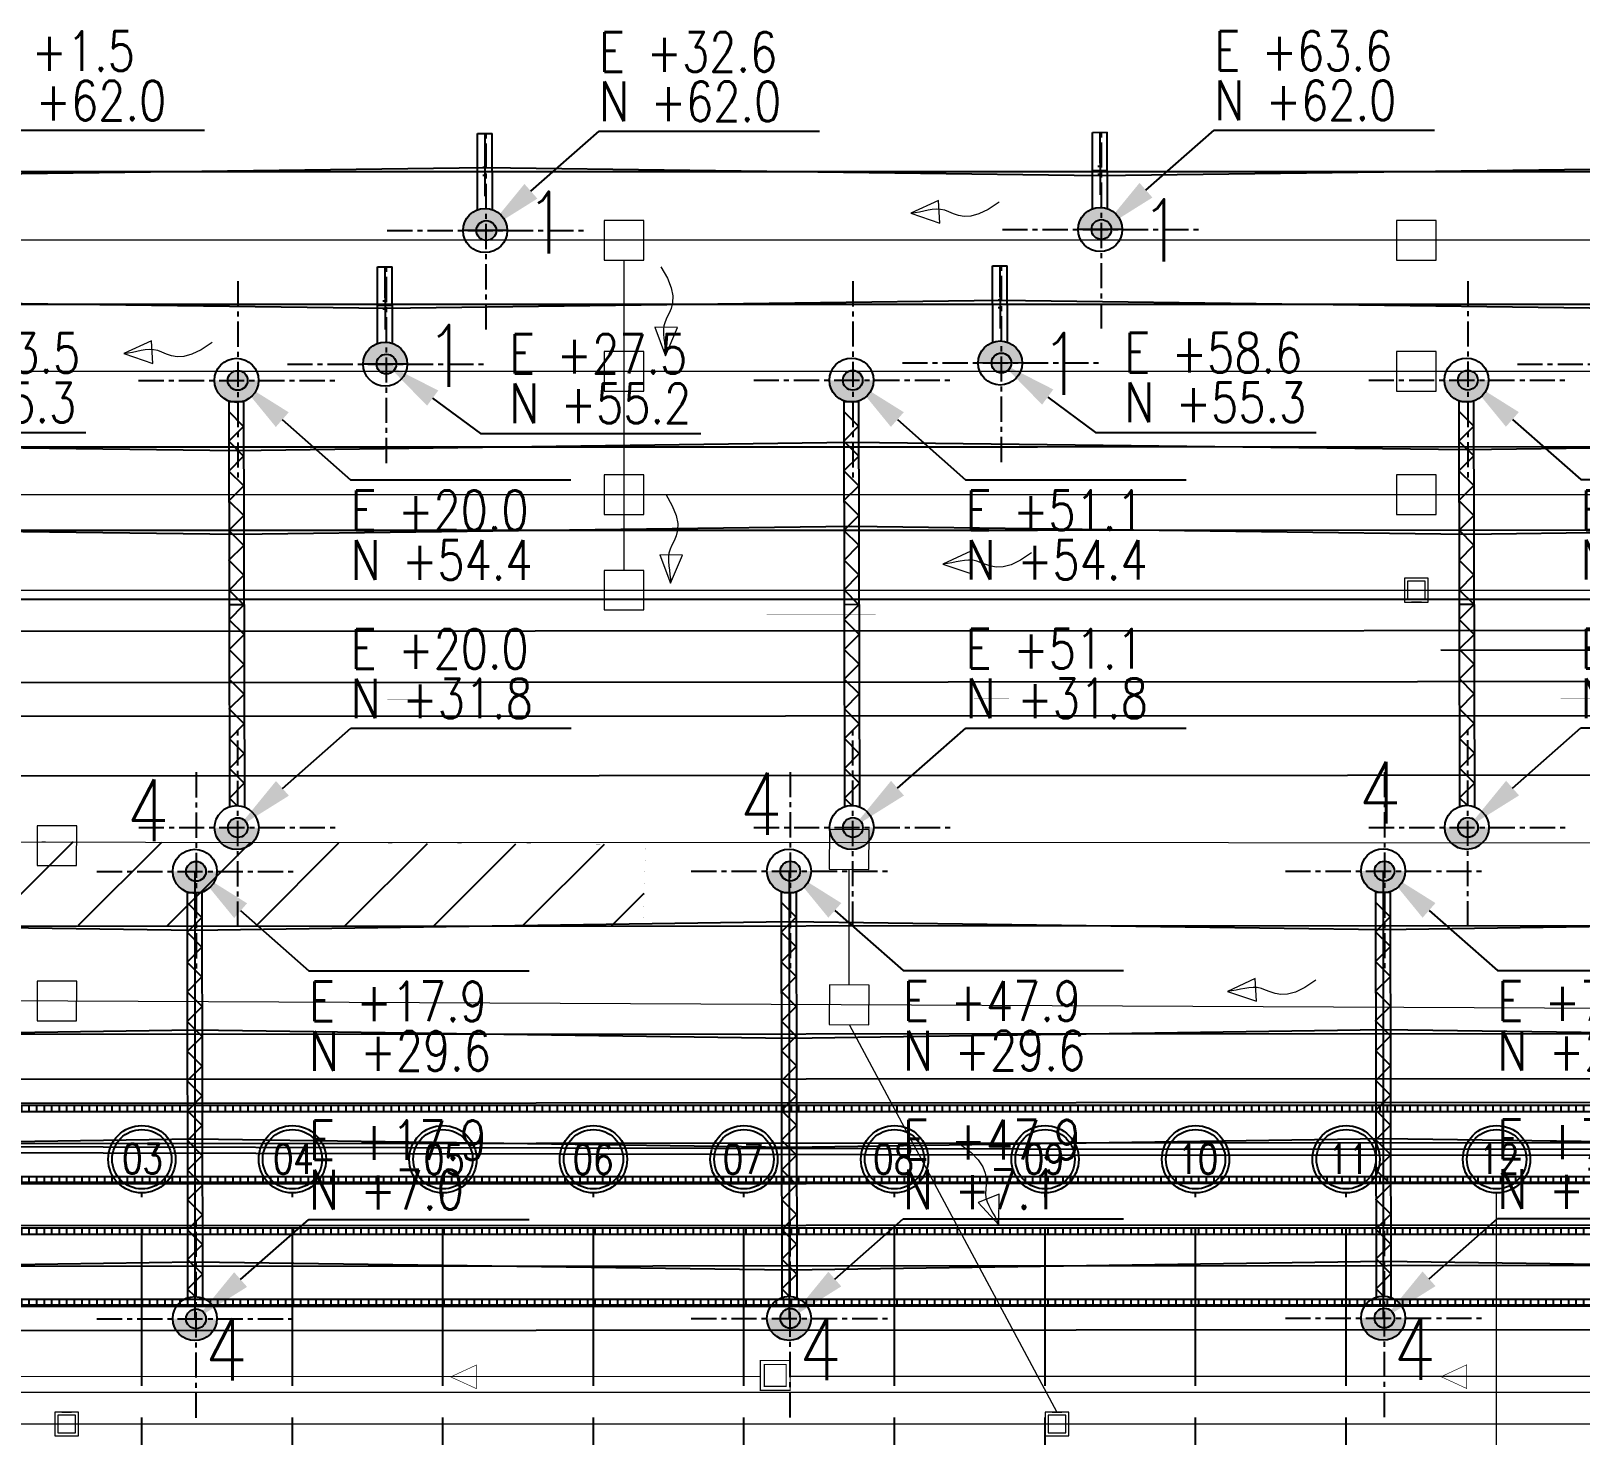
# Model space of a CAD drawing. Header units: millimetres. Extents: x -940 to 1351, y -586 to 711.
# Drawn here: x 608.8 to 687.1, y 285 to 355.9 of the extents above; entities that cross this region are included whole.
import ezdxf
from ezdxf import colors
from ezdxf.entities.mleader import LeaderData, LeaderLine
from ezdxf.math import Vec2, Vec3

# ---------------------------------------------------------------- set-up
doc = ezdxf.new("R2010")
doc.units = ezdxf.units.MM
doc.linetypes.add('CENTER', pattern=[50.8, 31.75, -6.35, 6.35, -6.35])
doc.linetypes.add('DASHED2', pattern=[0.375, 0.25, -0.125])
for name, color, linetype in [('_FO TESUR', 6, 'Continuous'), ('camara de inspeccion', 4, 'Continuous'), ('Catenaria', 2, 'Continuous'), ('CLOACAL PRIMARIO', 6, 'Continuous'), ('ENad-Muro y Alambres nuestro', 104, 'Continuous'), ('ENad-Vias principales', 2, 'Continuous'), ('GE-Background', 252, 'Continuous'), ('GE-Cotas', 1, 'Continuous'), ('GE-Ejes', 1, 'CENTER'), ('ME-Vias con catenarias', 30, 'Continuous'), ('PLATAFORMA LAVADOS', 1, 'Continuous'), ('REJILLA', 1, 'Continuous'), ('S_EJES', 1, 'CENTER'), ('unifilar VIAS Ppales', 5, 'DASHED2'), ('Vias principales', 5, 'Continuous')]:
    doc.layers.add(name, color=color, linetype=linetype)
for name, color, linetype, lineweight in [('Catenaria textos', 253, 'Continuous', 15), ('CI-Circulación', 3, 'Continuous', 20), ('CI-DRENAJES ZONA VIAS', 5, 'Continuous', 9), ('CI-PLUVIALES', 3, 'Continuous', 9)]:
    doc.layers.add(name, color=color, linetype=linetype, lineweight=lineweight)
doc.styles.add('Romans', font='romans.shx', dxfattribs={"width": 0.8})
doc.styles.add('Romans PF', font='romans.shx', dxfattribs={"width": 0.8})
doc.styles.get("Standard").update_dxf_attribs({"font": 'arial.ttf'})

# ---------------------------------------------------------------- blocks, each defined once
blk = doc.blocks.new('CAMARA DRENAJE RANURADO')
at = {"layer": 'CI-DRENAJES ZONA VIAS', "ltscale": 2}
blk.add_lwpolyline([(0, -1), (2, -1), (2, 1), (0, 1)], close=True, dxfattribs=at)
blk = doc.blocks.new('CAMARA PL')
at = {"layer": 'CI-PLUVIALES', "ltscale": 2}
for points in [[(0, -0.6), (1.2, -0.6), (1.2, 0.6), (0, 0.6)], [(0.15, -0.45), (1.05, -0.45), (1.05, 0.45), (0.15, 0.45)]]:
    blk.add_lwpolyline(points, close=True, dxfattribs=at)
blk.add_lwpolyline([(0.35, 0.6), (0.85, 0.6)], dxfattribs=at)
blk = doc.blocks.new('CI')
at = {"layer": 'camara de inspeccion', "ltscale": 2, "const_width": 0.06}
for points in [[(18060.593, 14562.449), (18060.593, 14561.699), (18061.343, 14561.699), (18062.093, 14561.699), (18062.093, 14562.449), (18062.093, 14563.199), (18061.343, 14563.199), (18060.593, 14563.199)], [(18060.793, 14562.449), (18060.793, 14561.899), (18061.343, 14561.899), (18061.893, 14561.899), (18061.893, 14562.449), (18061.893, 14562.999), (18061.343, 14562.999), (18060.793, 14562.999)]]:
    blk.add_lwpolyline(points, close=True, dxfattribs=at)
blk = doc.blocks.new('flechas')
at = {"layer": 'CLOACAL PRIMARIO', "lineweight": 20, "ltscale": 2, "const_width": 0.06}
for points in [[(-17176.86, 3468.08), (-17179.45, 3466.88), (-17176.86, 3465.7), (-17176.86, 3468.08)], [(-17076.86, 3468.1), (-17079.45, 3466.9), (-17076.86, 3465.71), (-17076.86, 3468.1)]]:
    blk.add_lwpolyline(points, dxfattribs=at)
blk = doc.blocks.new('A$C0E6C2C1E')
at = {"layer": 'Catenaria'}
for points in [[(2.226, 23.689), (0, 23.689, 1)], [(2.235, 1.113), (0.009, 1.113, 1)]]:
    blk.add_hatch(color=256, dxfattribs=at).paths.add_polyline_path(points)
at = {"linetype": 'Continuous', "ltscale": 4}
blk.add_line((1.491, 12.358), (0.739, 12.365), dxfattribs=at)
at = {"layer": 'Catenaria'}
for p, q in [((0.72, 22.617), (1.469, 22.619)), ((0.72, 22.617), (0.758, 2.164)), ((1.469, 22.617), (1.513, 2.155))]:
    blk.add_line(p, q, dxfattribs=at)
blk.add_lwpolyline([(1.135, 2.226), (0.761, 2.597), (1.51, 3.35), (0.758, 4.099), (1.507, 4.851), (0.755, 5.6), (1.504, 6.353), (0.752, 7.102), (1.501, 7.854), (0.749, 8.603), (1.498, 9.355), (0.745, 10.104), (1.494, 10.857), (0.742, 11.606), (1.491, 12.358), (0.739, 13.107), (1.488, 13.859), (0.736, 14.609), (1.485, 15.361), (0.732, 16.11), (1.482, 16.862), (0.729, 17.611), (1.478, 18.364), (0.726, 19.113), (1.475, 19.865), (0.723, 20.614), (1.472, 21.366), (0.72, 22.115)], dxfattribs=at)
for centre in [(1.113, 23.689), (1.122, 1.113)]:
    blk.add_circle(centre, 1.113, dxfattribs=at)
blk = doc.blocks.new('A$C0E88229D')
at = {"layer": 'Catenaria'}
blk.add_hatch(color=256, dxfattribs=at).paths.add_polyline_path([(2.226, 4.906), (0, 4.906, 1)])
at = {"linetype": 'Continuous', "ltscale": 4}
blk.add_line((1.113, 0), (1.113, 3.161), dxfattribs=at)
at = {"color": 1}
for p, q in [((1.013, 2.129), (1.113, 2.129)), ((1.013, 1.729), (1.113, 1.729)), ((1.113, 2.129), (1.213, 2.129)), ((1.113, 1.729), (1.213, 1.729))]:
    blk.add_line(p, q, dxfattribs=at)
at = {"layer": 'Catenaria'}
for p, q in [((0, 4.906), (2.226, 4.906)), ((0.738, 3.858), (0.738, 0)), ((1.488, 3.858), (1.488, 0))]:
    blk.add_line(p, q, dxfattribs=at)
at = {"layer": 'Catenaria', "linetype": 'Continuous', "ltscale": 4}
for p, q in [((1.488, 1.929), (0.738, 1.929)), ((1.488, 0), (0.738, 0))]:
    blk.add_line(p, q, dxfattribs=at)
at = {"layer": 'Catenaria'}
blk.add_circle((1.113, 4.906), 1.113, dxfattribs=at)
blk = doc.blocks.new('A$C32A26A33')
at = {"layer": 'Catenaria'}
for points in [[(2.226, 23.689), (0, 23.689, 1)], [(2.235, 1.113), (0.009, 1.113, 1)]]:
    blk.add_hatch(color=256, dxfattribs=at).paths.add_polyline_path(points)
for p, q in [((0.72, 22.617), (1.469, 22.619)), ((0.72, 22.617), (0.758, 2.164)), ((1.469, 22.617), (1.513, 2.155))]:
    blk.add_line(p, q, dxfattribs=at)
blk.add_lwpolyline([(1.135, 2.226), (0.761, 2.597), (1.51, 3.35), (0.758, 4.099), (1.507, 4.851), (0.755, 5.6), (1.504, 6.353), (0.752, 7.102), (1.501, 7.854), (0.749, 8.603), (1.498, 9.355), (0.745, 10.104), (1.494, 10.857), (0.742, 11.606), (1.491, 12.358), (0.739, 13.107), (1.488, 13.859), (0.736, 14.609), (1.485, 15.361), (0.732, 16.11), (1.482, 16.862), (0.729, 17.611), (1.478, 18.364), (0.726, 19.113), (1.475, 19.865), (0.723, 20.614), (1.472, 21.366), (0.72, 22.115)], dxfattribs=at)
for centre in [(1.113, 23.689), (1.122, 1.113)]:
    blk.add_circle(centre, 1.113, dxfattribs=at)
blk = doc.blocks.new('COORDENADAS 4.0')
at = {"layer": 'GE-Cotas', "ltscale": 4}
h = blk.add_hatch(color=256, dxfattribs=at)
h.dxf.hatch_style = 1
h.paths.add_polyline_path([(0, 0.5, 0.414214), (-0.5, 0), (0, 0)])
h.paths.add_polyline_path([(0, 0.5), (0, 0), (0.5, 0, 0.414214)])
h.paths.add_polyline_path([(0.5, 0), (0, 0), (0, -0.5, 0.414214)])
h.paths.add_polyline_path([(0, 0), (-0.5, 0, 0.414214), (0, -0.5)])
at = {"layer": 'GE-Cotas', "linetype": 'CENTER', "ltscale": 0.04}
for p, q in [((0, -5), (0, 5)), ((-5, 0), (5, 0))]:
    blk.add_line(p, q, dxfattribs=at)
at = {"layer": 'GE-Cotas', "ltscale": 4}
blk.add_circle((0, 0), 0.5, dxfattribs=at)
at = {"layer": 'GE-Cotas', "color": 3, "ltscale": 4, "style": 'Romans', "width": 0.8}
for tag, p in [('COORDENADASX', (5.7, 8.02)), ('COORDENADASY', (5.7, 5.518))]:
    blk.add_attdef(tag, p, '', height=2, dxfattribs=at)
at = {"layer": 'GE-Cotas', "color": 2, "ltscale": 4}
ml = blk.add_multileader_mtext('Standard', dxfattribs=at)
ml.set_content('', color=2)
ml.set_leader_properties()
ml.build(insert=Vec2(0, 0))
ml.multileader.update_dxf_attribs({"text_right_attachment_type": 6, "dogleg_length": 0.36, "arrow_head_size": 3})
ctx = ml.context
ctx.base_point, ctx.arrow_head_size = Vec3(16.826, 5.02), 3
ctx.right_attachment = 6
notes = []
notes.append((ctx, [(0, (1, 1, 0), (5.7, 5.02), (1, 0), 11.126, [(0, [(0, 0)], 0, [])])]))
ctx.mtext.insert, ctx.mtext.flow_direction = Vec3(18.826, 7.02), 5
for ctx, leaders in notes:
    for number, flags, end, landing, length, lines in leaders:
        leader = LeaderData()
        leader.index, (leader.has_last_leader_line, leader.has_dogleg_vector, leader.attachment_direction) = number, flags
        leader.last_leader_point, leader.dogleg_vector, leader.dogleg_length = Vec3(end), Vec3(landing), length
        for number, points, colour, breaks in lines:
            line = LeaderLine()
            line.index, line.vertices, line.color, line.breaks = number, Vec3.list(points), colors.encode_raw_color(colour), breaks
            leader.lines.append(line)
        ctx.leaders.append(leader)
blk = doc.blocks.new('COORDENADAS 4.2')
at = {"layer": 'GE-Cotas', "ltscale": 4}
h = blk.add_hatch(color=256, dxfattribs=at)
h.dxf.hatch_style = 1
h.paths.add_polyline_path([(0, -0.5, -0.414214), (-0.5, 0), (0, 0)])
h.paths.add_polyline_path([(0, -0.5), (0, 0), (0.5, 0, -0.414214)])
h.paths.add_polyline_path([(0.5, 0), (0, 0), (0, 0.5, -0.414214)])
h.paths.add_polyline_path([(0, 0), (-0.5, 0, -0.414214), (0, 0.5)])
at = {"layer": 'GE-Cotas', "linetype": 'CENTER', "ltscale": 0.04}
for p, q in [((0, 5), (0, -5)), ((-5, 0), (5, 0))]:
    blk.add_line(p, q, dxfattribs=at)
at = {"layer": 'GE-Cotas', "ltscale": 4}
blk.add_circle((0, 0), 0.5, dxfattribs=at)
at = {"layer": 'GE-Cotas', "color": 3, "ltscale": 4, "style": 'Romans', "width": 0.8}
for tag, p in [('COORDENADASX', (5.7, -7.564)), ('COORDENADASY', (5.7, -10.065))]:
    blk.add_attdef(tag, p, '', height=2, dxfattribs=at)
at = {"layer": 'GE-Cotas', "color": 2, "ltscale": 4}
ml = blk.add_multileader_mtext('Standard', dxfattribs=at)
ml.set_content('', color=2)
ml.set_leader_properties()
ml.build(insert=Vec2(0, 0))
ml.multileader.update_dxf_attribs({"text_right_attachment_type": 6, "dogleg_length": 0.36, "arrow_head_size": 3})
ctx = ml.context
ctx.base_point, ctx.arrow_head_size = Vec3(16.826, -5.02), 3
ctx.right_attachment = 6
notes = []
notes.append((ctx, [(0, (1, 1, 0), (5.7, -5.02), (1, 0), 11.126, [(0, [(0, 0)], 0, [])])]))
ctx.mtext.insert, ctx.mtext.flow_direction = Vec3(18.826, -3.02), 5
for ctx, leaders in notes:
    for number, flags, end, landing, length, lines in leaders:
        leader = LeaderData()
        leader.index, (leader.has_last_leader_line, leader.has_dogleg_vector, leader.attachment_direction) = number, flags
        leader.last_leader_point, leader.dogleg_vector, leader.dogleg_length = Vec3(end), Vec3(landing), length
        for number, points, colour, breaks in lines:
            line = LeaderLine()
            line.index, line.vertices, line.color, line.breaks = number, Vec3.list(points), colors.encode_raw_color(colour), breaks
            leader.lines.append(line)
        ctx.leaders.append(leader)
blk = doc.blocks.new('COORDENADAS 4.6')
at = {"layer": 'GE-Cotas', "ltscale": 4}
h = blk.add_hatch(color=256, dxfattribs=at)
h.dxf.hatch_style = 1
h.paths.add_polyline_path([(0, 0.5, 0.414214), (-0.5, 0), (0, 0)])
h.paths.add_polyline_path([(0, 0.5), (0, 0), (0.5, 0, 0.414214)])
h.paths.add_polyline_path([(0.5, 0), (0, 0), (0, -0.5, 0.414214)])
h.paths.add_polyline_path([(0, 0), (-0.5, 0, 0.414214), (0, -0.5)])
at = {"layer": 'GE-Cotas', "linetype": 'CENTER', "ltscale": 0.04}
for p, q in [((0, -5), (0, 5)), ((-5, 0), (5, 0))]:
    blk.add_line(p, q, dxfattribs=at)
at = {"layer": 'GE-Cotas', "ltscale": 4}
blk.add_circle((0, 0), 0.5, dxfattribs=at)
at = {"layer": 'GE-Cotas', "color": 3, "ltscale": 4, "style": 'Romans', "width": 0.8}
for tag, p in [('COORDENADASX', (6.203, -0.484)), ('COORDENADASY', (6.203, -2.985))]:
    blk.add_attdef(tag, p, '', height=2, dxfattribs=at)
at = {"layer": 'GE-Cotas', "color": 2, "ltscale": 4}
ml = blk.add_multileader_mtext('Standard', dxfattribs=at)
ml.set_content('', color=2)
ml.set_leader_properties()
ml.build(insert=Vec2(0, 0))
ml.multileader.update_dxf_attribs({"text_right_attachment_type": 6, "dogleg_length": 0.36, "arrow_head_size": 2.9})
ctx = ml.context
ctx.base_point, ctx.arrow_head_size, ctx.plane_origin = Vec3(15.884, -3.5), 2.9, Vec3(-0.942, 4.061)
ctx.right_attachment = 6
notes = []
notes.append((ctx, [(0, (1, 1, 0), (4.758, -3.5), (1, 0), 11.126, [(0, [(0, 0)], 0, [])])]))
ctx.mtext.insert, ctx.mtext.flow_direction = Vec3(17.884, -1.5), 5
for ctx, leaders in notes:
    for number, flags, end, landing, length, lines in leaders:
        leader = LeaderData()
        leader.index, (leader.has_last_leader_line, leader.has_dogleg_vector, leader.attachment_direction) = number, flags
        leader.last_leader_point, leader.dogleg_vector, leader.dogleg_length = Vec3(end), Vec3(landing), length
        for number, points, colour, breaks in lines:
            line = LeaderLine()
            line.index, line.vertices, line.color, line.breaks = number, Vec3.list(points), colors.encode_raw_color(colour), breaks
            leader.lines.append(line)
        ctx.leaders.append(leader)
blk = doc.blocks.new('cat')
at = {"layer": 'Catenaria', "linetype": 'Continuous', "ltscale": 4}
for p, q in [((32.519, 65.145), (1.468, 64.745)), ((63.573, 64.745), (32.519, 65.145)), ((94.624, 65.145), (63.573, 64.745)), ((-3.58, 58.454), (27.474, 58.054)), ((27.474, 58.054), (58.525, 58.454)), ((58.525, 58.454), (89.579, 58.054)), ((-11.075, 51.254), (19.978, 50.874)), ((19.978, 50.874), (51.03, 51.294)), ((51.03, 51.294), (82.083, 50.915)), ((82.083, 50.915), (113.136, 51.336)), ((-11.075, 47.036), (19.978, 46.642)), ((19.978, 46.642), (51.03, 47.048)), ((51.03, 47.048), (82.083, 46.656)), ((82.083, 46.656), (113.136, 47.067))]:
    blk.add_line(p, q, dxfattribs=at)
at = {"layer": 'Catenaria', "ltscale": 4}
for p, q in [((17.873, 29.628), (17.873, 7.052)), ((47.873, 29.641), (47.873, 7.065)), ((77.873, 29.653), (77.873, 7.078))]:
    blk.add_line(p, q, dxfattribs=at)
for points in [[(-72.127, 27.051), (-42.127, 26.638), (-12.127, 27.077), (17.873, 26.664), (47.873, 27.103), (77.873, 26.69), (107.873, 27.128), (137.873, 26.715), (167.873, 27.154), (197.873, 26.741), (227.873, 27.18), (257.873, 26.767), (287.873, 27.206)], [(-72.127, 21.162), (-42.127, 21.6), (-12.127, 21.187), (17.873, 21.626), (47.873, 21.213), (77.873, 21.652), (107.873, 21.239), (137.873, 21.678), (167.873, 21.264), (197.873, 21.703), (227.873, 21.29), (257.873, 21.729), (287.873, 21.316)], [(-72.127, 15.864), (-42.127, 16.097), (-12.127, 15.684), (17.873, 16.123), (47.873, 15.71), (77.873, 16.149), (107.873, 15.736), (137.873, 16.174), (167.873, 15.761), (197.873, 16.2), (227.873, 15.787), (257.873, 16.226), (276.126, 15.846)], [(-72.118, 9.661), (-42.118, 9.894), (-12.118, 9.481), (17.882, 9.92), (47.882, 9.507), (77.882, 9.946), (107.882, 9.532), (137.882, 9.971), (167.882, 9.558), (197.882, 9.997), (227.882, 9.584), (257.882, 10.023), (276.782, 9.819)]]:
    blk.add_lwpolyline(points, dxfattribs=at)
at = {"layer": 'Catenaria', "linetype": 'Continuous', "ltscale": 4}
for name, p, rotation in [('A$C0E88229D', (33.627, 66.883), 180.1764939195329), ('A$C0E88229D', (64.679, 66.937), 180.1764939195329), ('A$C0E88229D', (28.58, 60.144), 180.176493919533), ('A$C0E88229D', (59.633, 60.198), 180.176493919533), ('A$C32A26A33', (16.75, 5.939), 359.9759592798566), ('A$C32A26A33', (46.75, 5.952), 359.9759592798566), ('A$C32A26A33', (76.75, 5.965), 359.9759592798566)]:
    blk.add_blockref(name, p, dxfattribs=dict(at, rotation=rotation))
for p in [(18.863, 30.723), (49.915, 30.729), (80.968, 30.735)]:
    blk.add_blockref('A$C0E6C2C1E', p, dxfattribs=at)
at = {"layer": 'GE-Cotas', "ltscale": 4}
for name, p, values in [('COORDENADAS 4.0', (1.538, 62.015), {'COORDENADASY': 'N +62.0', 'COORDENADASX': 'E +1.5'}), ('COORDENADAS 4.0', (63.644, 62.027), {'COORDENADASY': 'N +62.0', 'COORDENADASX': 'E +63.6'}), ('COORDENADAS 4.0', (32.591, 61.974), {'COORDENADASY': 'N +62.0', 'COORDENADASX': 'E +32.6'}), ('COORDENADAS 4.6', (-3.508, 55.277), {'COORDENADASY': 'N +55.3', 'COORDENADASX': 'E +-3.5'}), ('COORDENADAS 4.6', (58.597, 55.289), {'COORDENADASY': 'N +55.3', 'COORDENADASX': 'E +58.6'}), ('COORDENADAS 4.6', (27.545, 55.235), {'COORDENADASY': 'N +55.2', 'COORDENADASX': 'E +27.5'}), ('COORDENADAS 4.6', (89.65, 55.235), {'COORDENADASY': 'N +55.2', 'COORDENADASX': 'E +89.6'}), ('COORDENADAS 4.2', (20.038, 54.412), {'COORDENADASX': 'E +20.0', 'COORDENADASY': 'N +54.4'}), ('COORDENADAS 4.2', (51.091, 54.417), {'COORDENADASX': 'E +51.1', 'COORDENADASY': 'N +54.4'}), ('COORDENADAS 4.2', (82.143, 54.423), {'COORDENADASX': 'E +82.1', 'COORDENADASY': 'N +54.4'}), ('COORDENADAS 4.0', (20.047, 31.836), {'COORDENADASY': 'N +31.8', 'COORDENADASX': 'E +20.0'}), ('COORDENADAS 4.0', (51.1, 31.842), {'COORDENADASY': 'N +31.8', 'COORDENADASX': 'E +51.1'}), ('COORDENADAS 4.0', (82.153, 31.848), {'COORDENADASY': 'N +31.8', 'COORDENADASX': 'E +82.2'}), ('COORDENADAS 4.2', (17.935, 29.628), {'COORDENADASX': 'E +17.9', 'COORDENADASY': 'N +29.6'}), ('COORDENADAS 4.2', (47.935, 29.641), {'COORDENADASX': 'E +47.9', 'COORDENADASY': 'N +29.6'}), ('COORDENADAS 4.2', (77.935, 29.641), {'COORDENADASX': 'E +77.9', 'COORDENADASY': 'N +29.6'}), ('COORDENADAS 4.0', (17.935, 7.039), {'COORDENADASY': 'N +7.0', 'COORDENADASX': 'E +17.9'}), ('COORDENADAS 4.0', (47.935, 7.065), {'COORDENADASY': 'N +7.1', 'COORDENADASX': 'E +47.9'}), ('COORDENADAS 4.0', (77.935, 7.078), {'COORDENADASY': 'N +7.1', 'COORDENADASX': 'E +77.9'})]:
    blk.add_blockref(name, p, dxfattribs=at).add_auto_attribs(values)
at = {"layer": 'Catenaria textos', "char_height": 5, "width": 356.77791, "attachment_point": 1, "line_spacing_factor": 1.200001, "style": 'Romans PF'}
for s, insert in [('{\\H0.625x;\\C3;1}', (34.567, 63.944)), ('{\\H0.625x;\\C3;1}', (65.622, 63.544)), ('{\\H0.625x;\\C3;1}', (29.521, 57.205)), ('{\\H0.625x;\\C3;1}', (60.575, 56.805)), ('{\\H0.625x;\\C3;4}', (45.387, 34.595)), ('{\\H0.625x;\\C3;4}', (76.628, 35.163)), ('{\\H0.625x;\\C3;4}', (14.427, 34.273)), ('{\\H0.625x;\\C3;4}', (18.384, 7.052)), ('{\\H0.625x;\\C3;4}', (48.384, 7.065)), ('{\\H0.625x;\\C3;4}', (78.384, 7.078))]:
    blk.add_mtext(s, dxfattribs=dict(at, insert=insert))

msp = doc.modelspace()

# ---------------------------------------------------------------- hatches: boundary and pattern name
at = {"layer": 'GE-Background'}
h = msp.add_hatch(dxfattribs=at)
h.set_pattern_fill('ANSI31', color=256)
h.set_pattern_definition([(45, (-6414535.1787, -6135190.433), (-2.2450640303, 2.2450640302), [])])
h.paths.add_polyline_path([(538.551, 315.376), (538.729, 308.546), (552.778, 308.615), (553.692, 310.839), (639.735, 310.788), (639.854, 314.889)])
at = {"layer": 'REJILLA'}
h = msp.add_hatch(dxfattribs=at)
h.set_pattern_fill('LINE', color=256, scale=0.12, angle=90)
h.set_pattern_definition([(90, (-1244.4497, 4296.645), (-0.381, -3e-12), [])])
h.paths.add_polyline_path([(542.494, 301.707), (542.494, 301.407), (795.69, 301.407), (795.69, 301.707)])
h.paths.add_polyline_path([(795.691, 297.819), (795.691, 298.119), (542.494, 298.119), (542.494, 297.819)])
h.paths.add_polyline_path([(542.494, 295.519), (542.494, 295.219), (795.691, 295.219), (795.691, 295.519)])
h.paths.add_polyline_path([(795.691, 291.631), (795.691, 291.931), (542.494, 291.931), (542.494, 291.631)])
h.paths.add_polyline_path([(542.772, 301.409), (543.427, 302.064), (543.257, 302.234), (542.602, 301.579)], flags=9)
h.paths.add_polyline_path([(542.772, 297.816), (543.308, 298.353), (543.138, 298.522), (542.602, 297.986)], flags=9)
h.paths.add_polyline_path([(542.772, 295.21), (543.315, 295.752), (543.145, 295.922), (542.603, 295.379)], flags=9)
h.paths.add_polyline_path([(795.322, 291.51), (795.859, 292.046), (795.689, 292.216), (795.153, 291.679)], flags=9)
h.paths.add_polyline_path([(542.773, 291.628), (543.315, 292.171), (543.145, 292.34), (542.603, 291.798)], flags=9)

# ---------------------------------------------------------------- linework, layer by layer
at = {"layer": '_FO TESUR', "ltscale": 0.2}
msp.add_lwpolyline([(561.935, 318.339), (939.779, 318.501)], dxfattribs=at)
at = {"layer": 'CI-Circulación', "ltscale": 2}
msp.add_line((765.361, 287.23), (598.843, 287.23), dxfattribs=at)
at = {"layer": 'CI-DRENAJES ZONA VIAS', "ltscale": 2}
for points in [[(653.238, 346.746), (654.7, 346.252), (654.637, 347.397)], [(637.765, 344.387), (639.765, 344.387), (639.765, 346.387), (637.765, 346.387)], [(677.765, 344.387), (679.765, 344.387), (679.765, 346.387), (677.765, 346.387)], [(640.858, 339.552), (641.457, 340.974), (640.311, 340.994)], [(613.504, 339.662), (614.966, 339.169), (614.903, 340.313)], [(637.765, 337.767), (639.765, 337.767), (639.765, 339.767), (637.765, 339.767)], [(677.765, 337.767), (679.765, 337.767), (679.765, 339.767), (677.765, 339.767)], [(637.765, 331.542), (639.765, 331.542), (639.765, 333.542), (637.765, 333.542)], [(677.765, 331.542), (679.765, 331.542), (679.765, 333.542), (677.765, 333.542)], [(641.11, 328.07), (641.709, 329.492), (640.563, 329.513)], [(637.765, 326.721), (639.765, 326.721), (639.765, 328.721), (637.765, 328.721)], [(669.226, 307.467), (670.688, 306.973), (670.625, 308.117)], [(657.694, 295.684), (657.704, 297.227), (656.637, 296.808)]]:
    msp.add_lwpolyline(points, close=True, dxfattribs=at)
for points in [[(657.701, 347.311), (657.146, 346.939), (656.675, 346.712), (656.276, 346.603), (655.938, 346.586), (655.648, 346.634), (655.395, 346.719), (655.168, 346.816), (654.954, 346.896), (654.743, 346.94), (654.533, 346.949), (654.324, 346.932), (654.113, 346.897), (653.9, 346.853), (653.683, 346.807), (653.463, 346.769), (653.238, 346.746)], [(877.765, 345.387), (319.765, 345.387)], [(638.765, 328.721), (638.765, 344.387)], [(640.62, 344.044), (640.951, 343.464), (641.143, 342.978), (641.222, 342.572), (641.214, 342.233), (641.146, 341.948), (641.042, 341.702), (640.929, 341.482), (640.833, 341.274), (640.775, 341.067), (640.75, 340.859), (640.752, 340.648), (640.771, 340.435), (640.8, 340.22), (640.829, 340.001), (640.852, 339.778), (640.858, 339.552)], [(617.967, 340.228), (617.413, 339.855), (616.942, 339.628), (616.543, 339.52), (616.204, 339.503), (615.915, 339.55), (615.662, 339.636), (615.434, 339.732), (615.22, 339.813), (615.01, 339.856), (614.8, 339.866), (614.59, 339.849), (614.379, 339.814), (614.166, 339.769), (613.95, 339.724), (613.729, 339.685), (613.504, 339.662)], [(903.055, 338.767), (279.765, 338.767)], [(957.765, 332.542), (217.52, 332.542)], [(640.872, 332.562), (641.202, 331.982), (641.394, 331.496), (641.474, 331.09), (641.466, 330.751), (641.397, 330.466), (641.294, 330.22), (641.181, 330), (641.085, 329.792), (641.026, 329.585), (641.002, 329.377), (641.003, 329.166), (641.023, 328.953), (641.051, 328.738), (641.081, 328.519), (641.103, 328.296), (641.11, 328.07)], [(450.562, 315.057), (1052.01, 314.866)], [(771.129, 306.216), (454.194, 307.724), (244.17, 309.8), (57.35, 313.595)], [(673.689, 308.032), (673.134, 307.66), (672.664, 307.433), (672.265, 307.324), (671.926, 307.307), (671.636, 307.355), (671.384, 307.44), (671.156, 307.536), (670.942, 307.617), (670.731, 307.661), (670.522, 307.67), (670.312, 307.653), (670.101, 307.618), (669.888, 307.574), (669.672, 307.528), (669.451, 307.49), (669.226, 307.467)], [(650.126, 305.791), (660.623, 286.222)], [(655.756, 299.744), (656.284, 299.334), (656.647, 298.958), (656.875, 298.614), (656.998, 298.298), (657.044, 298.008), (657.042, 297.741), (657.022, 297.494), (657.013, 297.266), (657.037, 297.052), (657.095, 296.85), (657.177, 296.656), (657.276, 296.467), (657.385, 296.279), (657.496, 296.088), (657.602, 295.891), (657.694, 295.684)]]:
    msp.add_lwpolyline(points, dxfattribs=at)
at = {"layer": 'CI-DRENAJES ZONA VIAS'}
msp.add_lwpolyline([(650.135, 307.791), (650.128, 313.634)], dxfattribs=at)
at = {"layer": 'CI-PLUVIALES', "ltscale": 2}
msp.add_lwpolyline([(654.867, 329.039), (656.329, 328.545), (656.266, 329.689)], close=True, dxfattribs=at)
for points in [[(659.33, 329.604), (658.775, 329.232), (658.305, 329.005), (657.906, 328.896), (657.567, 328.879), (657.277, 328.927), (657.025, 329.012), (656.797, 329.109), (656.583, 329.189), (656.372, 329.233), (656.163, 329.242), (655.953, 329.225), (655.742, 329.19), (655.529, 329.146), (655.313, 329.1), (655.092, 329.062), (654.867, 329.039)], [(55.739, 327.729), (797.765, 327.729)], [(859.79, 285.63), (461.223, 285.63)]]:
    msp.add_lwpolyline(points, dxfattribs=at)
at = {"layer": 'CLOACAL PRIMARIO', "lineweight": 5, "ltscale": 2}
for p, q in [((645.649, 288.021), (606.232, 288.019)), ((703.532, 288.021), (647.149, 288.023))]:
    msp.add_line(p, q, dxfattribs=at)
at = {"layer": 'ENad-Muro y Alambres nuestro', "ltscale": 2}
msp.add_lwpolyline([(945.558, 299.544), (829.34, 299.54), (737.827, 299.485), (658.697, 299.5), (581.627, 299.677), (536.907, 299.784)], dxfattribs=at)
at = {"layer": 'ENad-Muro y Alambres nuestro', "color": 1, "ltscale": 2}
msp.add_lwpolyline([(945.558, 299.544), (945.562, 299.244), (829.34, 299.24), (737.827, 299.185), (658.696, 299.2), (581.632, 299.377), (581.627, 299.677)], dxfattribs=at)
at = {"layer": 'ENad-Vias principales', "ltscale": 0.2}
for points in [[(550.721, 327.271), (969.048, 327.271)], [(550.721, 327.271), (969.048, 327.271)], [(550.567, 325.642), (969.038, 325.805)], [(550.567, 325.642), (969.038, 325.805)], [(560.295, 323.026), (963.245, 323.307)], [(560.295, 323.026), (963.245, 323.307)], [(561.934, 321.339), (986.758, 321.521)], [(561.934, 321.339), (986.758, 321.521)]]:
    msp.add_lwpolyline(points, dxfattribs=at)
at = {"layer": 'GE-Background', "const_width": 0.001}
msp.add_lwpolyline([(538.551, 315.376), (538.729, 308.546), (552.778, 308.615), (553.692, 310.839), (639.735, 310.788), (639.854, 314.889)], close=True, dxfattribs=at)
at = {"layer": 'GE-Ejes', "ltscale": 0.25}
for p, q in [((614.42, 211.35), (614.42, 297.296)), ((622.02, 211.35), (622.02, 297.296)), ((629.62, 211.35), (629.62, 297.296)), ((637.22, 211.35), (637.22, 297.296)), ((644.82, 211.35), (644.82, 297.296)), ((652.42, 211.35), (652.42, 297.296)), ((660.02, 211.35), (660.02, 297.296)), ((667.62, 211.35), (667.62, 297.296)), ((675.22, 211.35), (675.22, 297.296))]:
    msp.add_line(p, q, dxfattribs=at)
at = {"layer": 'GE-Ejes', "color": 3, "linetype": 'ByBlock'}
for centre, radius in [((614.42, 298.996), 1.7), ((622.02, 298.996), 1.7), ((629.62, 298.996), 1.7), ((637.22, 298.996), 1.7), ((644.82, 298.996), 1.7), ((652.42, 298.996), 1.7), ((660.02, 298.996), 1.7), ((667.62, 298.996), 1.7), ((675.22, 298.996), 1.7), ((682.82, 298.996), 1.7), ((614.42, 298.996), 1.5), ((622.02, 298.996), 1.5), ((629.62, 298.996), 1.5), ((637.22, 298.996), 1.5), ((644.82, 298.996), 1.5), ((652.42, 298.996), 1.5), ((660.02, 298.996), 1.5), ((667.62, 298.996), 1.5), ((675.22, 298.996), 1.5), ((682.82, 298.996), 1.5)]:
    msp.add_circle(centre, radius, dxfattribs=at)
at = {"layer": 'ME-Vias con catenarias', "ltscale": 0.5}
for p, q in [((859.441, 348.838), (354.621, 348.838)), ((883.472, 342.147), (301.643, 342.147)), ((659.643, 334.942), (608.071, 334.933)), ((740.976, 334.97), (659.643, 334.942)), ((359.629, 310.66), (975.975, 310.924)), ((398.154, 305.213), (985.145, 305.464)), ((469.045, 299.74), (862.442, 299.908))]:
    msp.add_line(p, q, dxfattribs=at)
msp.add_lwpolyline([(897.184, 332.838), (893.498, 332.375, -0.031182), (868.626, 330.813), (740.978, 330.77), (659.645, 330.742), (608.072, 330.733), (556.498, 330.724), (520.185, 330.642), (485.122, 330.627), (450.06, 330.612), (391.227, 330.606), (332.427, 330.601), (304.84, 330.583), (277.252, 330.566), (251.976, 330.529), (226.7, 330.492), (209.356, 330.5, 0.001362), (208.267, 330.498), (207.004, 330.491, -0.001796), (205.567, 330.489), (201.454, 330.498)], format="xyb", dxfattribs=at)
msp.add_lwpolyline([(454.877, 293.534), (862.612, 293.709), (907.446, 293.728)], dxfattribs=at)
at = {"layer": 'PLATAFORMA LAVADOS', "ltscale": 2}
for p, q in [((540.089, 303.006), (798.089, 303.117)), ((540.089, 301.806), (798.089, 301.917)), ((540.091, 297.718), (798.091, 297.829)), ((540.092, 295.618), (798.092, 295.729)), ((542.094, 291.531), (796.094, 291.64)), ((542.094, 290.331), (796.094, 290.44))]:
    msp.add_line(p, q, dxfattribs=at)
at = {"layer": 'REJILLA'}
for points in [[(542.494, 301.707), (542.494, 301.407), (795.69, 301.407), (795.69, 301.707), (542.093, 301.707)], [(542.494, 297.819), (542.494, 298.119), (795.691, 298.119), (795.691, 297.819), (542.494, 297.819)], [(542.494, 295.519), (542.494, 295.219), (795.691, 295.219), (795.691, 295.519), (542.494, 295.519)], [(542.494, 291.631), (542.494, 291.931), (795.691, 291.931), (795.691, 291.631), (542.494, 291.631)]]:
    msp.add_lwpolyline(points, dxfattribs=at)
at = {"layer": 'S_EJES', "lineweight": 0, "ltscale": 50}
msp.add_line((682.82, 211.35), (682.82, 297.296), dxfattribs=at)
at = {"layer": 'unifilar VIAS Ppales', "ltscale": 5, "const_width": 0.001}
for points in [[(194.212, 326.288), (226.714, 326.272), (252.129, 326.305), (277.641, 326.337), (326.574, 326.335), (388.375, 326.334), (450.177, 326.333), (520.626, 326.383), (550.723, 326.459), (759.844, 326.497), (969.043, 326.538), (1058.936, 326.684), (1079.824, 326.703), (1118.24, 326.711), (1154.899, 326.524), (1191.691, 326.7), (1212.868, 326.543), (1235.757, 326.568), (1263.242, 326.553), (1285.522, 326.637), (1315.201, 326.513), (1325.992, 326.533), (1338.148, 326.565)], [(1334.446, 322.389), (1326.304, 322.304), (1315.049, 322.361), (1308.239, 322.402), (1252.764, 322.598), (1240.991, 322.44), (1235.141, 322.543), (1191.698, 322.553), (1154.455, 322.33), (1118.189, 322.577), (1060.372, 322.312), (986.729, 322.323), (774.346, 322.303), (761.771, 322.296), (561.116, 322.182), (520.369, 322.285), (450.119, 322.086), (390.444, 322.079), (326.579, 322.017), (277.635, 322.059), (226.646, 322.073), (194.185, 322.058), (163.876, 322.046)]]:
    msp.add_lwpolyline(points, dxfattribs=at)
at = {"layer": 'Vias principales', "ltscale": 2, "extrusion": (0.009254, 0.003425, 0.999951), "elevation": 12.147}
msp.add_lwpolyline([(679.933, 324.678), (798.222, 324.555), (1044.226, 324.846), (1191.634, 326.661)], dxfattribs=at)

# ---------------------------------------------------------------- block references
at = {"color": 7, "xscale": 0.5, "yscale": 0.5, "zscale": 0.5}
msp.add_blockref('flechas', (9219.737, -1445.431), dxfattribs=at)
at = {"layer": 'Catenaria'}
msp.add_blockref('cat', (599.22, 283.9), dxfattribs=at)
at = {"layer": 'CI-DRENAJES ZONA VIAS'}
for name, p, rotation in [('CAMARA PL', (679.369, 327.721), 180.000000000506), ('CAMARA DRENAJE RANURADO', (611.133, 314.82), 179.7273519336638), ('CAMARA DRENAJE RANURADO', (651.133, 314.629), 179.7273519336638), ('CAMARA DRENAJE RANURADO', (611.131, 306.977), 179.7273519336638), ('CAMARA DRENAJE RANURADO', (651.13, 306.787), 179.7273519336638)]:
    msp.add_blockref(name, p, dxfattribs=dict(at, rotation=rotation))
at = {"layer": 'CI-PLUVIALES'}
for p in [(610.023, 285.63), (660.023, 285.63)]:
    msp.add_blockref('CAMARA PL', p, dxfattribs=at)
at = {"layer": 'CLOACAL PRIMARIO', "color": 3}
msp.add_blockref('CI', (-17414.944, -14274.364), dxfattribs=at)

# ---------------------------------------------------------------- texts
at = {"layer": 'GE-Ejes', "color": 3, "linetype": 'ByBlock', "char_height": 1.5, "attachment_point": 5, "style": 'Romans'}
for s, insert in [('03', (614.454, 299.027)), ('04', (622.071, 299.01)), ('05', (629.686, 298.988)), ('06', (637.199, 298.989)), ('07', (644.775, 299.01)), ('08', (652.375, 299.01)), ('09', (659.975, 299.01)), ('10', (667.738, 299.01)), ('11', (675.338, 299.01)), ('12', (682.938, 299.01))]:
    msp.add_mtext_dynamic_manual_height_columns(s, width=5.89675, gutter_width=12.5, heights=[0], dxfattribs=dict(at, insert=insert))

doc.saveas('drawing.dxf')
